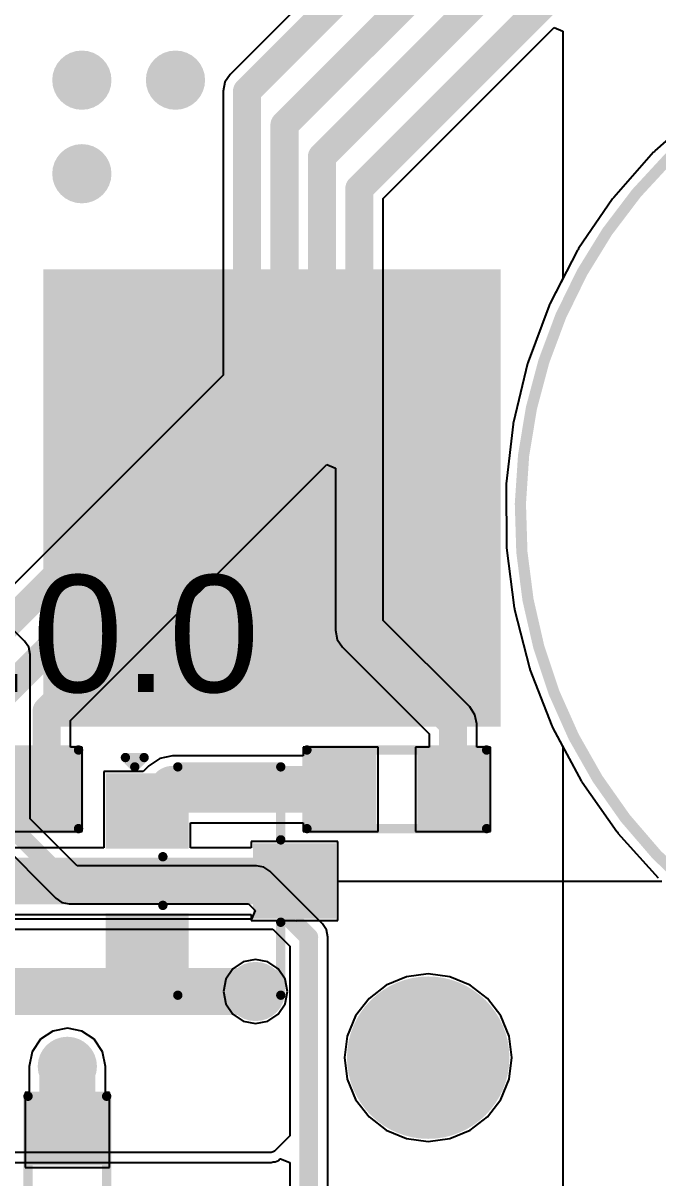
# Model space of a CAD drawing. Header units: millimetres. Extents: x -3 to 5381, y -54 to 5355.
# Drawn here: x 23.33 to 31.94, y -40.73 to -25.06 of the extents above; entities that cross this region are included whole.
import ezdxf

# ---------------------------------------------------------------- set-up
doc = ezdxf.new("R2010")
doc.units = ezdxf.units.MM
for name, color, linetype in [('BottomLayer', 5, 'Continuous'), ('BottomPaste', 16, 'Continuous'), ('BottomSolder', 6, 'Continuous'), ('Mechanical2', 216, 'Continuous'), ('MultiLayer', 9, 'Continuous'), ('PadHoleLayer', 156, 'Continuous'), ('TopLayer', 1, 'Continuous'), ('TopOverlay', 2, 'Continuous'), ('TopPaste', 8, 'Continuous'), ('TopSolder', 216, 'Continuous'), ('ViaHoleLayer', 16, 'Continuous')]:
    doc.layers.add(name, color=color, linetype=linetype)
doc.styles.add('Arial', font='arial.ttf', dxfattribs={"height": 0.2})

# ---------------------------------------------------------------- blocks, each defined once
blk = doc.blocks.new('R___0603_5')
at = {"layer": 'TopLayer'}
for points in [[(-0.381, 0.4445), (-0.381, -0.4445), (-1.143, -0.4445), (-1.143, 0.4445)], [(1.143, 0.4445), (1.143, -0.4445), (0.381, -0.4445), (0.381, 0.4445)]]:
    blk.add_hatch(color=1, dxfattribs=at).paths.add_polyline_path(points)
at = {"layer": 'TopPaste'}
for points in [[(-0.381, 0.4445), (-0.381, -0.4445), (-1.143, -0.4445), (-1.143, 0.4445)], [(1.143, 0.4445), (1.143, -0.4445), (0.381, -0.4445), (0.381, 0.4445)]]:
    blk.add_hatch(color=8, dxfattribs=at).paths.add_polyline_path(points)
at = {"layer": 'TopSolder'}
for points in [[(-0.2794, 0.5461), (-0.2794, -0.5461), (-1.2446, -0.5461), (-1.2446, 0.5461)], [(1.2446, 0.5461), (1.2446, -0.5461), (0.2794, -0.5461), (0.2794, 0.5461)]]:
    blk.add_hatch(color=216, dxfattribs=at).paths.add_polyline_path(points)
at = {"layer": 'TopOverlay', "const_width": 0.127}
for points in [[(-1.2192, 0.5334), (-1.2192, -0.5334)], [(1.2192, 0.5334), (-1.2192, 0.5334)], [(1.2192, 0.5334), (1.2192, -0.5334)], [(1.2192, -0.5334), (-1.2192, -0.5334)]]:
    blk.add_lwpolyline(points, dxfattribs=at)
at = {"layer": 'TopOverlay', "const_width": 0.0635}
for points in [[(-1.25095, 0.5334, 1), (-1.18745, 0.5334, 1)], [(-1.25095, 0.5334, 1), (-1.18745, 0.5334, 1)], [(1.18745, 0.5334, 1), (1.25095, 0.5334, 1)], [(1.18745, 0.5334, 1), (1.25095, 0.5334, 1)], [(-1.25095, -0.5334, 1), (-1.18745, -0.5334, 1)], [(-1.25095, -0.5334, 1), (-1.18745, -0.5334, 1)], [(1.18745, -0.5334, 1), (1.25095, -0.5334, 1)], [(1.18745, -0.5334, 1), (1.25095, -0.5334, 1)]]:
    blk.add_lwpolyline(points, format="xyb", close=True, dxfattribs=at)
blk = doc.blocks.new('R___0603_6')
at = {"layer": 'TopLayer'}
for points in [[(-0.381, 0.4445), (-0.381, -0.4445), (-1.143, -0.4445), (-1.143, 0.4445)], [(1.143, 0.4445), (1.143, -0.4445), (0.381, -0.4445), (0.381, 0.4445)]]:
    blk.add_hatch(color=1, dxfattribs=at).paths.add_polyline_path(points)
at = {"layer": 'TopPaste'}
for points in [[(-0.381, 0.4445), (-0.381, -0.4445), (-1.143, -0.4445), (-1.143, 0.4445)], [(1.143, 0.4445), (1.143, -0.4445), (0.381, -0.4445), (0.381, 0.4445)]]:
    blk.add_hatch(color=8, dxfattribs=at).paths.add_polyline_path(points)
at = {"layer": 'TopSolder'}
for points in [[(-0.2794, 0.5461), (-0.2794, -0.5461), (-1.2446, -0.5461), (-1.2446, 0.5461)], [(1.2446, 0.5461), (1.2446, -0.5461), (0.2794, -0.5461), (0.2794, 0.5461)]]:
    blk.add_hatch(color=216, dxfattribs=at).paths.add_polyline_path(points)
at = {"layer": 'TopOverlay', "const_width": 0.127}
for points in [[(-1.2192, 0.5334), (-1.2192, -0.5334)], [(1.2192, 0.5334), (-1.2192, 0.5334)], [(1.2192, 0.5334), (1.2192, -0.5334)], [(1.2192, -0.5334), (-1.2192, -0.5334)]]:
    blk.add_lwpolyline(points, dxfattribs=at)
at = {"layer": 'TopOverlay', "const_width": 0.0635}
for points in [[(-1.25095, 0.5334, 1), (-1.18745, 0.5334, 1)], [(-1.25095, 0.5334, 1), (-1.18745, 0.5334, 1)], [(1.18745, 0.5334, 1), (1.25095, 0.5334, 1)], [(1.18745, 0.5334, 1), (1.25095, 0.5334, 1)], [(-1.25095, -0.5334, 1), (-1.18745, -0.5334, 1)], [(-1.25095, -0.5334, 1), (-1.18745, -0.5334, 1)], [(1.18745, -0.5334, 1), (1.25095, -0.5334, 1)], [(1.18745, -0.5334, 1), (1.25095, -0.5334, 1)]]:
    blk.add_lwpolyline(points, format="xyb", close=True, dxfattribs=at)
blk = doc.blocks.new('SOT_23_9')
at = {"layer": 'TopLayer'}
for points in [[(-0.41, 1.46), (0.41, 1.46), (0.41, 0.54), (-0.41, 0.54)], [(-1.36, -0.54), (-0.54, -0.54), (-0.54, -1.46), (-1.36, -1.46)], [(0.54, -0.54), (1.36, -0.54), (1.36, -1.46), (0.54, -1.46)]]:
    blk.add_hatch(color=1, dxfattribs=at).paths.add_polyline_path(points)
at = {"layer": 'TopPaste'}
for points in [[(-0.41, 1.46), (0.41, 1.46), (0.41, 0.54), (-0.41, 0.54)], [(-1.36, -0.54), (-0.54, -0.54), (-0.54, -1.46), (-1.36, -1.46)], [(0.54, -0.54), (1.36, -0.54), (1.36, -1.46), (0.54, -1.46)]]:
    blk.add_hatch(color=8, dxfattribs=at).paths.add_polyline_path(points)
at = {"layer": 'TopSolder'}
for points in [[(-0.512, 1.562), (0.512, 1.562), (0.512, 0.438), (-0.512, 0.438)], [(-1.462, -0.438), (-0.438, -0.438), (-0.438, -1.562), (-1.462, -1.562)], [(0.438, -0.438), (1.462, -0.438), (1.462, -1.562), (0.438, -1.562)]]:
    blk.add_hatch(color=216, dxfattribs=at).paths.add_polyline_path(points)
at = {"layer": 'TopOverlay', "const_width": 0.127}
for points in [[(-0.559, 0.813), (-1.549, 0.813)], [(-1.549, -0.584), (-1.549, 0.813)], [(1.549, 0.813), (0.559, 0.813)], [(1.549, -0.584), (1.549, 0.813)], [(0.33, -0.787), (-0.33, -0.787)], [(-1.676, -1.295), (-1.676, -1.041)], [(-1.549, -1.168), (-1.676, -1.041)], [(-1.676, -1.295), (-1.549, -1.168)]]:
    blk.add_lwpolyline(points, dxfattribs=at)
at = {"layer": 'TopOverlay', "const_width": 0.0635}
for points in [[(-1.581, 0.813, 1), (-1.518, 0.813, 1)], [(-1.581, 0.813, 1), (-1.518, 0.813, 1)], [(-0.591, 0.813, 1), (-0.527, 0.813, 1)], [(0.527, 0.813, 1), (0.591, 0.813, 1)], [(1.518, 0.813, 1), (1.581, 0.813, 1)], [(1.518, 0.813, 1), (1.581, 0.813, 1)], [(-1.581, -0.584, 1), (-1.518, -0.584, 1)], [(1.518, -0.584, 1), (1.581, -0.584, 1)], [(-0.362, -0.787, 1), (-0.298, -0.787, 1)], [(0.298, -0.787, 1), (0.362, -0.787, 1)], [(-1.708, -1.041, 1), (-1.645, -1.041, 1)], [(-1.708, -1.041, 1), (-1.645, -1.041, 1)], [(-1.708, -1.295, 1), (-1.645, -1.295, 1)], [(-1.708, -1.295, 1), (-1.645, -1.295, 1)], [(-1.581, -1.168, 1), (-1.518, -1.168, 1)], [(-1.581, -1.168, 1), (-1.518, -1.168, 1)]]:
    blk.add_lwpolyline(points, format="xyb", close=True, dxfattribs=at)
blk = doc.blocks.new('R___0603_17')
at = {"layer": 'TopLayer'}
for points in [[(-0.381, 0.4445), (-0.381, -0.4445), (-1.143, -0.4445), (-1.143, 0.4445)], [(1.143, 0.4445), (1.143, -0.4445), (0.381, -0.4445), (0.381, 0.4445)]]:
    blk.add_hatch(color=1, dxfattribs=at).paths.add_polyline_path(points)
at = {"layer": 'TopPaste'}
for points in [[(-0.381, 0.4445), (-0.381, -0.4445), (-1.143, -0.4445), (-1.143, 0.4445)], [(1.143, 0.4445), (1.143, -0.4445), (0.381, -0.4445), (0.381, 0.4445)]]:
    blk.add_hatch(color=8, dxfattribs=at).paths.add_polyline_path(points)
at = {"layer": 'TopSolder'}
for points in [[(-0.2794, 0.5461), (-0.2794, -0.5461), (-1.2446, -0.5461), (-1.2446, 0.5461)], [(1.2446, 0.5461), (1.2446, -0.5461), (0.2794, -0.5461), (0.2794, 0.5461)]]:
    blk.add_hatch(color=216, dxfattribs=at).paths.add_polyline_path(points)
at = {"layer": 'TopOverlay', "const_width": 0.127}
for points in [[(-1.2192, 0.5334), (-1.2192, -0.5334)], [(-1.2192, 0.5334), (1.2192, 0.5334)], [(1.2192, 0.5334), (1.2192, -0.5334)], [(-1.2192, -0.5334), (1.2192, -0.5334)]]:
    blk.add_lwpolyline(points, dxfattribs=at)
at = {"layer": 'TopOverlay', "const_width": 0.0635}
for points in [[(-1.25095, 0.5334, 1), (-1.18745, 0.5334, 1)], [(-1.25095, 0.5334, 1), (-1.18745, 0.5334, 1)], [(1.18745, 0.5334, 1), (1.25095, 0.5334, 1)], [(1.18745, 0.5334, 1), (1.25095, 0.5334, 1)], [(-1.25095, -0.5334, 1), (-1.18745, -0.5334, 1)], [(-1.25095, -0.5334, 1), (-1.18745, -0.5334, 1)], [(1.18745, -0.5334, 1), (1.25095, -0.5334, 1)], [(1.18745, -0.5334, 1), (1.25095, -0.5334, 1)]]:
    blk.add_lwpolyline(points, format="xyb", close=True, dxfattribs=at)
blk = doc.blocks.new('6_0___SMD_P___B_33')
at = {"layer": 'BottomLayer'}
blk.add_hatch(color=5, dxfattribs=at).paths.add_polyline_path([(-3, 3), (3, 3), (3, -3), (-3, -3)])
at = {"layer": 'BottomPaste'}
blk.add_hatch(color=16, dxfattribs=at).paths.add_polyline_path([(-3, 3), (3, 3), (3, -3), (-3, -3)])
at = {"layer": 'BottomSolder'}
blk.add_hatch(color=6, dxfattribs=at).paths.add_polyline_path([(-3.102, 3.102), (3.102, 3.102), (3.102, -3.102), (-3.102, -3.102)])

msp = doc.modelspace()

# ---------------------------------------------------------------- hatches: boundary and pattern name
at = {"layer": 'BottomLayer'}
h = msp.add_hatch(color=5, dxfattribs=at)
edge = h.paths.add_edge_path()
edge.add_arc((24.124, -25.833), 0.3, 0, 360)
h = msp.add_hatch(color=5, dxfattribs=at)
edge = h.paths.add_edge_path()
edge.add_arc((25.394, -25.833), 0.3, 0, 360)
h = msp.add_hatch(color=5, dxfattribs=at)
edge = h.paths.add_edge_path()
edge.add_arc((24.124, -27.103), 0.3, 0, 360)
h = msp.add_hatch(color=5, dxfattribs=at)
edge = h.paths.add_edge_path()
edge.add_arc((26.48, -38.202), 0.3, 0, 360)
h = msp.add_hatch(color=5, dxfattribs=at)
edge = h.paths.add_edge_path()
edge.add_arc((28.823, -39.1), 1, 0, 360)
h = msp.add_hatch(color=5, dxfattribs=at)
edge = h.paths.add_edge_path()
edge.add_arc((23.927, -39.218), 0.3, 0, 360)
at = {"layer": 'BottomSolder'}
h = msp.add_hatch(color=6, dxfattribs=at)
edge = h.paths.add_edge_path()
edge.add_arc((24.124, -25.833), 0.402, 0, 360)
h = msp.add_hatch(color=6, dxfattribs=at)
edge = h.paths.add_edge_path()
edge.add_arc((25.394, -25.833), 0.402, 0, 360)
h = msp.add_hatch(color=6, dxfattribs=at)
edge = h.paths.add_edge_path()
edge.add_arc((24.124, -27.103), 0.402, 0, 360)
h = msp.add_hatch(color=6, dxfattribs=at)
edge = h.paths.add_edge_path()
edge.add_arc((26.48, -38.202), 0.402, 0, 360)
h = msp.add_hatch(color=6, dxfattribs=at)
edge = h.paths.add_edge_path()
edge.add_arc((28.823, -39.1), 1.102, 0, 360)
h = msp.add_hatch(color=6, dxfattribs=at)
edge = h.paths.add_edge_path()
edge.add_arc((23.927, -39.218), 0.402, 0, 360)
at = {"layer": 'MultiLayer'}
h = msp.add_hatch(color=9, dxfattribs=at)
edge = h.paths.add_edge_path()
edge.add_arc((28.823, -39.1), 1, 0, 360)
at = {"layer": 'PadHoleLayer'}
h = msp.add_hatch(color=156, dxfattribs=at)
edge = h.paths.add_edge_path()
edge.add_arc((28.823, -39.1), 1, 0, 360)
at = {"layer": 'TopLayer'}
h = msp.add_hatch(color=1, dxfattribs=at)
edge = h.paths.add_edge_path()
edge.add_arc((24.124, -25.833), 0.3, 0, 360)
h = msp.add_hatch(color=1, dxfattribs=at)
edge = h.paths.add_edge_path()
edge.add_arc((25.394, -25.833), 0.3, 0, 360)
h = msp.add_hatch(color=1, dxfattribs=at)
edge = h.paths.add_edge_path()
edge.add_arc((24.124, -27.103), 0.3, 0, 360)
h = msp.add_hatch(color=1, dxfattribs=at)
edge = h.paths.add_edge_path()
edge.add_arc((26.48, -38.202), 0.3, 0, 360)
h = msp.add_hatch(color=1, dxfattribs=at)
edge = h.paths.add_edge_path()
edge.add_arc((28.823, -39.1), 1, 0, 360)
h = msp.add_hatch(color=1, dxfattribs=at)
edge = h.paths.add_edge_path()
edge.add_arc((23.927, -39.218), 0.3, 0, 360)
at = {"layer": 'TopSolder'}
h = msp.add_hatch(color=216, dxfattribs=at)
edge = h.paths.add_edge_path()
edge.add_arc((24.124, -25.833), 0.402, 0, 360)
h = msp.add_hatch(color=216, dxfattribs=at)
edge = h.paths.add_edge_path()
edge.add_arc((25.394, -25.833), 0.402, 0, 360)
h = msp.add_hatch(color=216, dxfattribs=at)
edge = h.paths.add_edge_path()
edge.add_arc((24.124, -27.103), 0.402, 0, 360)
h = msp.add_hatch(color=216, dxfattribs=at)
edge = h.paths.add_edge_path()
edge.add_arc((26.48, -38.202), 0.402, 0, 360)
h = msp.add_hatch(color=216, dxfattribs=at)
edge = h.paths.add_edge_path()
edge.add_arc((28.823, -39.1), 1.102, 0, 360)
h = msp.add_hatch(color=216, dxfattribs=at)
edge = h.paths.add_edge_path()
edge.add_arc((23.927, -39.218), 0.402, 0, 360)
at = {"layer": 'ViaHoleLayer'}
h = msp.add_hatch(color=16, dxfattribs=at)
edge = h.paths.add_edge_path()
edge.add_arc((24.124, -25.833), 0.15, 0, 360)
h = msp.add_hatch(color=16, dxfattribs=at)
edge = h.paths.add_edge_path()
edge.add_arc((25.394, -25.833), 0.15, 0, 360)
h = msp.add_hatch(color=16, dxfattribs=at)
edge = h.paths.add_edge_path()
edge.add_arc((24.124, -27.103), 0.15, 0, 360)
h = msp.add_hatch(color=16, dxfattribs=at)
edge = h.paths.add_edge_path()
edge.add_arc((26.48, -38.202), 0.15, 0, 360)
h = msp.add_hatch(color=16, dxfattribs=at)
edge = h.paths.add_edge_path()
edge.add_arc((23.927, -39.218), 0.15, 0, 360)

# ---------------------------------------------------------------- linework, layer by layer
at = {"layer": 'BottomLayer'}
for p, q in [((32.51, -26.248), (31.899, -26.793)), ((31.899, -26.793), (31.892, -26.803)), ((31.882, -26.81), (31.341, -27.425)), ((31.892, -26.803), (31.882, -26.81)), ((31.341, -27.425), (31.335, -27.436)), ((31.326, -27.444), (30.864, -28.12)), ((31.335, -27.436), (31.326, -27.444)), ((30.851, -28.141), (30.474, -28.867)), ((30.859, -28.131), (30.851, -28.141)), ((30.864, -28.12), (30.859, -28.131)), ((30.464, -28.89), (30.178, -29.657)), ((30.47, -28.879), (30.464, -28.89)), ((30.474, -28.867), (30.47, -28.879)), ((30.17, -29.68), (29.979, -30.476)), ((30.176, -29.669), (30.17, -29.68)), ((30.178, -29.657), (30.176, -29.669)), ((29.974, -30.5), (29.881, -31.313)), ((29.978, -30.488), (29.974, -30.5)), ((29.979, -30.476), (29.978, -30.488)), ((29.882, -31.326), (29.879, -31.338)), ((29.879, -31.338), (29.885, -32.157)), ((29.881, -31.313), (29.882, -31.326)), ((29.885, -32.157), (29.887, -32.169)), ((29.887, -32.169), (29.886, -32.181)), ((29.886, -32.181), (29.991, -32.993)), ((23.348, -33.446), (22.718, -32.817)), ((29.991, -32.993), (29.994, -33.005)), ((29.994, -33.005), (29.995, -33.017)), ((29.995, -33.017), (30.197, -33.81)), ((23.404, -33.53), (23.348, -33.446)), ((23.424, -33.63), (23.404, -33.53)), ((23.424, -35.859), (23.424, -33.63)), ((30.197, -33.81), (30.202, -33.822)), ((30.202, -33.822), (30.204, -33.834)), ((30.204, -33.834), (30.501, -34.597)), ((30.501, -34.597), (30.507, -34.607)), ((30.507, -34.607), (30.511, -34.619)), ((30.511, -34.619), (30.898, -35.341)), ((30.898, -35.341), (30.905, -35.351)), ((30.905, -35.351), (30.911, -35.362)), ((30.911, -35.362), (31.381, -36.031)), ((24.059, -36.495), (23.424, -35.859)), ((31.381, -36.031), (31.391, -36.04)), ((31.391, -36.04), (31.397, -36.051)), ((22.982, -36.15), (23.769, -36.937)), ((31.397, -36.051), (31.945, -36.658)), ((26.492, -36.495), (24.059, -36.495)), ((26.591, -36.515), (26.492, -36.495)), ((26.675, -36.571), (26.591, -36.515)), ((27.387, -37.282), (26.675, -36.571)), ((23.769, -36.937), (23.853, -36.993)), ((23.853, -36.993), (23.952, -37.013)), ((23.952, -37.013), (26.385, -37.013)), ((26.385, -37.013), (26.475, -37.103)), ((26.475, -37.103), (26.427, -37.221)), ((26.427, -37.221), (20.961, -37.221)), ((27.443, -37.366), (27.387, -37.282)), ((20.956, -37.358), (26.715, -37.358)), ((26.715, -37.358), (26.944, -37.587)), ((27.462, -37.465), (27.443, -37.366)), ((26.944, -37.587), (26.944, -40.162)), ((27.462, -41.334), (27.462, -37.465)), ((28.529, -38.002), (28.255, -38.116)), ((28.823, -37.963), (28.529, -38.002)), ((29.118, -38.002), (28.823, -37.963)), ((29.392, -38.116), (29.118, -38.002)), ((28.255, -38.116), (28.02, -38.296)), ((29.627, -38.296), (29.392, -38.116)), ((28.02, -38.296), (27.839, -38.532)), ((29.808, -38.532), (29.627, -38.296)), ((27.839, -38.532), (27.725, -38.806)), ((29.921, -38.806), (29.808, -38.532)), ((27.725, -38.806), (27.687, -39.1)), ((29.96, -39.1), (29.921, -38.806)), ((27.687, -39.1), (27.725, -39.394)), ((29.921, -39.394), (29.96, -39.1)), ((27.725, -39.394), (27.839, -39.669)), ((29.808, -39.669), (29.921, -39.394)), ((27.839, -39.669), (28.02, -39.904)), ((29.627, -39.904), (29.808, -39.669)), ((28.02, -39.904), (28.255, -40.085)), ((29.392, -40.085), (29.627, -39.904)), ((28.255, -40.085), (28.529, -40.198)), ((29.118, -40.198), (29.392, -40.085)), ((26.944, -40.162), (26.74, -40.367)), ((28.529, -40.198), (28.823, -40.237)), ((28.823, -40.237), (29.118, -40.198)), ((26.666, -40.386), (9.987, -40.386)), ((26.693, -40.386), (26.666, -40.386)), ((26.666, -40.386), (26.666, -40.386)), ((26.719, -40.376), (26.693, -40.386)), ((26.74, -40.367), (26.719, -40.376)), ((26.719, -40.376), (26.719, -40.376)), ((9.987, -40.523), (26.666, -40.523)), ((26.666, -40.523), (26.666, -40.523)), ((26.666, -40.523), (26.693, -40.523)), ((26.693, -40.523), (26.719, -40.513)), ((26.719, -40.513), (26.719, -40.513)), ((26.719, -40.513), (26.719, -40.513)), ((26.719, -40.513), (26.746, -40.513)), ((26.746, -40.513), (26.771, -40.503)), ((26.771, -40.503), (26.793, -40.494)), ((26.771, -40.503), (26.771, -40.503)), ((26.793, -40.494), (26.812, -40.474)), ((26.812, -40.474), (26.817, -40.472)), ((26.817, -40.472), (26.944, -40.523)), ((26.944, -40.523), (26.944, -41.226))]:
    msp.add_line(p, q, dxfattribs=at)
for points, const_width in [([(23.165, -35.966), (23.952, -36.754)], 0.254), ([(23.952, -36.754), (26.492, -36.754)], 0.254), ([(26.492, -36.754), (27.203, -37.465)], 0.254), ([(27.203, -41.334), (27.203, -37.465)], 0.254), ([(21.463, -38.202), (26.48, -38.202)], 0.635)]:
    msp.add_lwpolyline(points, dxfattribs=dict(at, const_width=const_width))
for points, const_width in [([(23.889, -36.754, 1), (24.016, -36.754, 1)], 0.127), ([(23.889, -36.754, 1), (24.016, -36.754, 1)], 0.127), ([(26.429, -36.754, 1), (26.556, -36.754, 1)], 0.127), ([(26.429, -36.754, 1), (26.556, -36.754, 1)], 0.127), ([(27.14, -37.465, 1), (27.267, -37.465, 1)], 0.127), ([(27.14, -37.465, 1), (27.267, -37.465, 1)], 0.127), ([(26.321, -38.202, 1), (26.638, -38.202, 1)], 0.318)]:
    msp.add_lwpolyline(points, format="xyb", close=True, dxfattribs=dict(at, const_width=const_width))
at = {"layer": 'Mechanical2', "const_width": 0.152}
msp.add_lwpolyline([(35.286, -38.275, -0.891253), (36.823, -24.952)], format="xyb", dxfattribs=at)
at = {"layer": 'TopLayer'}
for p, q in [((27.718, -24.174), (26.136, -25.755)), ((28.213, -27.439), (30.534, -25.118)), ((30.534, -25.118), (30.652, -25.166)), ((30.652, -25.166), (30.652, -28.525)), ((26.066, -25.86), (26.041, -25.984)), ((26.136, -25.755), (26.066, -25.86)), ((26.041, -25.984), (26.041, -29.838)), ((28.213, -33.165), (28.213, -27.439)), ((30.652, -28.525), (30.474, -28.867)), ((30.464, -28.89), (30.178, -29.657)), ((30.47, -28.879), (30.464, -28.89)), ((30.474, -28.867), (30.47, -28.879)), ((30.17, -29.68), (29.979, -30.476)), ((30.176, -29.669), (30.17, -29.68)), ((30.178, -29.657), (30.176, -29.669)), ((26.041, -29.838), (22.294, -33.585)), ((29.974, -30.5), (29.881, -31.313)), ((29.978, -30.488), (29.974, -30.5)), ((29.979, -30.476), (29.978, -30.488)), ((23.971, -34.526), (27.448, -31.049)), ((27.448, -31.049), (27.565, -31.097)), ((27.565, -31.097), (27.565, -33.299)), ((29.882, -31.326), (29.879, -31.338)), ((29.879, -31.338), (29.885, -32.157)), ((29.881, -31.313), (29.882, -31.326)), ((29.885, -32.157), (29.887, -32.169)), ((29.887, -32.169), (29.886, -32.181)), ((29.886, -32.181), (29.991, -32.993)), ((29.991, -32.993), (29.994, -33.005)), ((29.994, -33.005), (29.995, -33.017)), ((29.995, -33.017), (30.197, -33.81)), ((29.388, -34.34), (28.213, -33.165)), ((27.565, -33.299), (27.59, -33.423)), ((27.59, -33.423), (27.66, -33.528)), ((27.66, -33.528), (28.835, -34.703)), ((30.197, -33.81), (30.202, -33.822)), ((30.202, -33.822), (30.204, -33.834)), ((30.204, -33.834), (30.501, -34.597)), ((29.458, -34.446), (29.388, -34.34)), ((29.483, -34.569), (29.458, -34.446)), ((23.971, -34.887), (23.971, -34.526)), ((29.483, -34.887), (29.483, -34.569)), ((30.501, -34.597), (30.507, -34.607)), ((30.507, -34.607), (30.511, -34.619)), ((30.511, -34.619), (30.652, -34.882)), ((28.835, -34.703), (28.835, -34.887)), ((24.13, -34.887), (23.971, -34.887)), ((24.13, -36.03), (24.13, -34.887)), ((28.143, -34.887), (27.127, -34.887)), ((27.127, -34.887), (27.127, -35.005)), ((28.143, -36.03), (28.143, -34.887)), ((28.835, -34.887), (28.651, -34.887)), ((28.651, -34.887), (28.651, -36.03)), ((29.667, -34.887), (29.483, -34.887)), ((29.667, -36.03), (29.667, -34.887)), ((30.652, -34.882), (30.652, -47.883)), ((25.181, -35.04), (25.034, -35.138)), ((25.354, -35.005), (25.181, -35.04)), ((27.127, -35.005), (25.354, -35.005)), ((24.956, -35.216), (24.423, -35.216)), ((24.423, -35.216), (24.423, -36.25)), ((25.034, -35.138), (24.956, -35.216)), ((23.114, -36.03), (24.13, -36.03)), ((25.597, -36.25), (25.597, -35.912)), ((25.597, -35.912), (27.127, -35.912)), ((27.127, -35.912), (27.127, -36.03)), ((27.127, -36.03), (28.143, -36.03)), ((28.651, -36.03), (29.667, -36.03)), ((27.597, -36.166), (26.423, -36.166)), ((26.423, -36.166), (26.423, -36.25)), ((27.597, -37.24), (27.597, -36.166)), ((24.423, -36.25), (22.936, -36.25)), ((26.423, -36.25), (25.597, -36.25)), ((27.597, -37.24), (27.597, -36.703)), ((27.597, -36.703), (31.995, -36.703)), ((23.124, -37.156), (26.423, -37.156)), ((23.124, -37.156), (26.423, -37.156)), ((26.423, -37.156), (26.423, -37.24)), ((26.423, -37.156), (26.423, -37.24)), ((26.423, -37.24), (27.017, -37.24)), ((26.423, -37.24), (27.017, -37.24)), ((27.017, -37.24), (27.026, -37.242)), ((27.017, -37.24), (27.026, -37.242)), ((27.026, -37.242), (27.035, -37.24)), ((27.026, -37.242), (27.035, -37.24)), ((27.035, -37.24), (27.597, -37.24)), ((27.035, -37.24), (27.597, -37.24)), ((26.48, -37.766), (26.313, -37.799)), ((26.48, -37.766), (26.313, -37.799)), ((26.646, -37.799), (26.48, -37.766)), ((26.646, -37.799), (26.48, -37.766)), ((26.172, -37.894), (26.077, -38.035)), ((26.172, -37.894), (26.077, -38.035)), ((26.313, -37.799), (26.172, -37.894)), ((26.313, -37.799), (26.172, -37.894)), ((26.787, -37.894), (26.646, -37.799)), ((26.787, -37.894), (26.646, -37.799)), ((26.882, -38.035), (26.787, -37.894)), ((26.882, -38.035), (26.787, -37.894)), ((26.077, -38.035), (26.044, -38.202)), ((26.077, -38.035), (26.044, -38.202)), ((26.915, -38.202), (26.882, -38.035)), ((26.915, -38.202), (26.882, -38.035)), ((28.529, -38.002), (28.255, -38.116)), ((28.529, -38.002), (28.255, -38.116)), ((28.823, -37.963), (28.529, -38.002)), ((28.823, -37.963), (28.529, -38.002)), ((29.118, -38.002), (28.823, -37.963)), ((29.118, -38.002), (28.823, -37.963)), ((29.392, -38.116), (29.118, -38.002)), ((29.392, -38.116), (29.118, -38.002)), ((26.044, -38.202), (26.077, -38.368)), ((26.044, -38.202), (26.077, -38.368)), ((26.882, -38.368), (26.915, -38.202)), ((26.882, -38.368), (26.915, -38.202)), ((28.255, -38.116), (28.02, -38.296)), ((28.255, -38.116), (28.02, -38.296)), ((29.627, -38.296), (29.392, -38.116)), ((29.627, -38.296), (29.392, -38.116)), ((26.077, -38.368), (26.172, -38.509)), ((26.077, -38.368), (26.172, -38.509)), ((26.787, -38.509), (26.882, -38.368)), ((26.787, -38.509), (26.882, -38.368)), ((28.02, -38.296), (27.839, -38.532)), ((28.02, -38.296), (27.839, -38.532)), ((29.808, -38.532), (29.627, -38.296)), ((29.808, -38.532), (29.627, -38.296)), ((26.172, -38.509), (26.313, -38.604)), ((26.172, -38.509), (26.313, -38.604)), ((26.646, -38.604), (26.787, -38.509)), ((26.646, -38.604), (26.787, -38.509)), ((27.839, -38.532), (27.725, -38.806)), ((27.839, -38.532), (27.725, -38.806)), ((29.921, -38.806), (29.808, -38.532)), ((29.921, -38.806), (29.808, -38.532)), ((23.927, -38.7), (23.729, -38.739)), ((23.927, -38.7), (23.729, -38.739)), ((24.125, -38.739), (23.927, -38.7)), ((24.125, -38.739), (23.927, -38.7)), ((26.313, -38.604), (26.48, -38.637)), ((26.313, -38.604), (26.48, -38.637)), ((26.48, -38.637), (26.646, -38.604)), ((26.48, -38.637), (26.646, -38.604)), ((23.561, -38.851), (23.448, -39.019)), ((23.561, -38.851), (23.448, -39.019)), ((23.729, -38.739), (23.561, -38.851)), ((23.729, -38.739), (23.561, -38.851)), ((24.293, -38.851), (24.125, -38.739)), ((24.293, -38.851), (24.125, -38.739)), ((24.405, -39.019), (24.293, -38.851)), ((24.405, -39.019), (24.293, -38.851)), ((27.725, -38.806), (27.687, -39.1)), ((27.725, -38.806), (27.687, -39.1)), ((29.96, -39.1), (29.921, -38.806)), ((29.96, -39.1), (29.921, -38.806)), ((23.448, -39.019), (23.409, -39.218)), ((23.448, -39.019), (23.409, -39.218)), ((24.445, -39.218), (24.405, -39.019)), ((24.445, -39.218), (24.405, -39.019)), ((27.687, -39.1), (27.725, -39.394)), ((27.687, -39.1), (27.725, -39.394)), ((29.921, -39.394), (29.96, -39.1)), ((29.921, -39.394), (29.96, -39.1)), ((23.409, -39.218), (23.409, -39.573)), ((23.409, -39.218), (23.409, -39.573)), ((24.445, -39.573), (24.445, -39.218)), ((24.445, -39.573), (24.445, -39.218)), ((27.725, -39.394), (27.839, -39.669)), ((27.725, -39.394), (27.839, -39.669)), ((29.808, -39.669), (29.921, -39.394)), ((29.808, -39.669), (29.921, -39.394)), ((23.409, -39.573), (23.355, -39.573)), ((23.355, -39.573), (23.355, -40.589)), ((23.409, -39.573), (23.355, -39.573)), ((23.355, -39.573), (23.355, -40.589)), ((24.498, -39.573), (24.445, -39.573)), ((24.498, -39.573), (24.445, -39.573)), ((24.498, -40.589), (24.498, -39.573)), ((24.498, -40.589), (24.498, -39.573)), ((27.839, -39.669), (28.02, -39.904)), ((27.839, -39.669), (28.02, -39.904)), ((29.627, -39.904), (29.808, -39.669)), ((29.627, -39.904), (29.808, -39.669)), ((28.02, -39.904), (28.255, -40.085)), ((28.02, -39.904), (28.255, -40.085)), ((29.392, -40.085), (29.627, -39.904)), ((29.392, -40.085), (29.627, -39.904)), ((28.255, -40.085), (28.529, -40.198)), ((28.255, -40.085), (28.529, -40.198)), ((29.118, -40.198), (29.392, -40.085)), ((29.118, -40.198), (29.392, -40.085)), ((28.529, -40.198), (28.823, -40.237)), ((28.529, -40.198), (28.823, -40.237)), ((28.823, -40.237), (29.118, -40.198)), ((28.823, -40.237), (29.118, -40.198)), ((23.355, -40.589), (24.498, -40.589)), ((23.355, -40.589), (24.498, -40.589))]:
    msp.add_line(p, q, dxfattribs=at)
for points, const_width in [([(27.889, -27.305), (31.064, -24.13)], 0.381), ([(26.365, -25.984), (28.042, -24.308)], 0.381), ([(26.873, -26.441), (29.024, -24.291)], 0.381), ([(27.381, -26.873), (30.006, -24.249)], 0.381), ([(26.365, -29.972), (26.365, -25.984)], 0.381), ([(26.873, -30.353), (26.873, -26.441)], 0.381), ([(27.381, -30.658), (27.381, -26.873)], 0.381), ([(27.889, -33.299), (27.889, -27.305)], 0.381), ([(22.428, -33.909), (26.365, -29.972)], 0.381), ([(22.733, -34.493), (26.873, -30.353)], 0.381), ([(23.647, -34.392), (27.381, -30.658)], 0.381), ([(27.889, -33.299), (29.159, -34.569)], 0.381), ([(23.647, -35.331), (23.647, -34.392)], 0.381), ([(29.159, -35.408), (29.159, -34.569)], 0.381), ([(25.06, -35.753), (25.354, -35.458)], 0.635), ([(25.354, -35.458), (27.635, -35.458)], 0.635), ([(25.01, -35.753), (25.06, -35.753)], 0.635), ([(22.936, -36.703), (27.01, -36.703)], 0.635), ([(26.975, -36.738), (27.01, -36.703)], 0.635), ([(26.975, -36.738), (27.026, -36.789)], 0.635), ([(23.927, -40.056), (23.927, -39.218)], 0.762)]:
    msp.add_lwpolyline(points, dxfattribs=dict(at, const_width=const_width))
for points, const_width in [([(26.27, -25.984, 1), (26.46, -25.984, 1)], 0.191), ([(26.27, -25.984, 1), (26.46, -25.984, 1)], 0.191), ([(26.778, -26.441, 1), (26.968, -26.441, 1)], 0.191), ([(26.778, -26.441, 1), (26.968, -26.441, 1)], 0.191), ([(27.286, -26.873, 1), (27.476, -26.873, 1)], 0.191), ([(27.286, -26.873, 1), (27.476, -26.873, 1)], 0.191), ([(27.794, -27.305, 1), (27.984, -27.305, 1)], 0.191), ([(27.794, -27.305, 1), (27.984, -27.305, 1)], 0.191), ([(26.27, -29.972, 1), (26.46, -29.972, 1)], 0.191), ([(26.27, -29.972, 1), (26.46, -29.972, 1)], 0.191), ([(26.778, -30.353, 1), (26.968, -30.353, 1)], 0.191), ([(26.778, -30.353, 1), (26.968, -30.353, 1)], 0.191), ([(27.286, -30.658, 1), (27.476, -30.658, 1)], 0.191), ([(27.286, -30.658, 1), (27.476, -30.658, 1)], 0.191), ([(27.794, -33.299, 1), (27.984, -33.299, 1)], 0.191), ([(27.794, -33.299, 1), (27.984, -33.299, 1)], 0.191), ([(23.552, -34.392, 1), (23.743, -34.392, 1)], 0.191), ([(23.552, -34.392, 1), (23.743, -34.392, 1)], 0.191), ([(29.064, -34.569, 1), (29.254, -34.569, 1)], 0.191), ([(29.064, -34.569, 1), (29.254, -34.569, 1)], 0.191), ([(23.552, -35.331, 1), (23.743, -35.331, 1)], 0.191), ([(25.195, -35.458, 1), (25.513, -35.458, 1)], 0.318), ([(25.195, -35.458, 1), (25.513, -35.458, 1)], 0.318), ([(27.476, -35.458, 1), (27.794, -35.458, 1)], 0.318), ([(29.064, -35.408, 1), (29.254, -35.408, 1)], 0.191), ([(24.851, -35.753, 1), (25.168, -35.753, 1)], 0.318), ([(24.901, -35.753, 1), (25.218, -35.753, 1)], 0.318), ([(24.901, -35.753, 1), (25.218, -35.753, 1)], 0.318), ([(26.816, -36.738, 1), (27.134, -36.738, 1)], 0.318), ([(26.816, -36.738, 1), (27.134, -36.738, 1)], 0.318), ([(26.851, -36.703, 1), (27.168, -36.703, 1)], 0.318), ([(26.851, -36.703, 1), (27.168, -36.703, 1)], 0.318), ([(26.867, -36.789, 1), (27.184, -36.789, 1)], 0.318), ([(23.736, -39.218, 1), (24.117, -39.218, 1)], 0.381), ([(23.736, -40.056, 1), (24.117, -40.056, 1)], 0.381)]:
    msp.add_lwpolyline(points, format="xyb", close=True, dxfattribs=dict(at, const_width=const_width))

# ---------------------------------------------------------------- block references
for name, p, rotation in [('6_0___SMD_P___B_33', (26.703, -31.504), 180), ('R___0603_6', (22.86, -35.458), 180), ('R___0603_5', (28.397, -35.458), 180), ('SOT_23_9', (26.01, -36.703), 270), ('R___0603_17', (23.927, -40.843), 90)]:
    msp.add_blockref(name, p, dxfattribs=dict(rotation=rotation))

# ---------------------------------------------------------------- texts
at = {"layer": 'TopOverlay', "style": 'Arial'}
msp.add_text('>VERSION_4.0.0', height=1.5875, dxfattribs=at).set_placement((9.093, -34.138))

doc.saveas('drawing.dxf')
